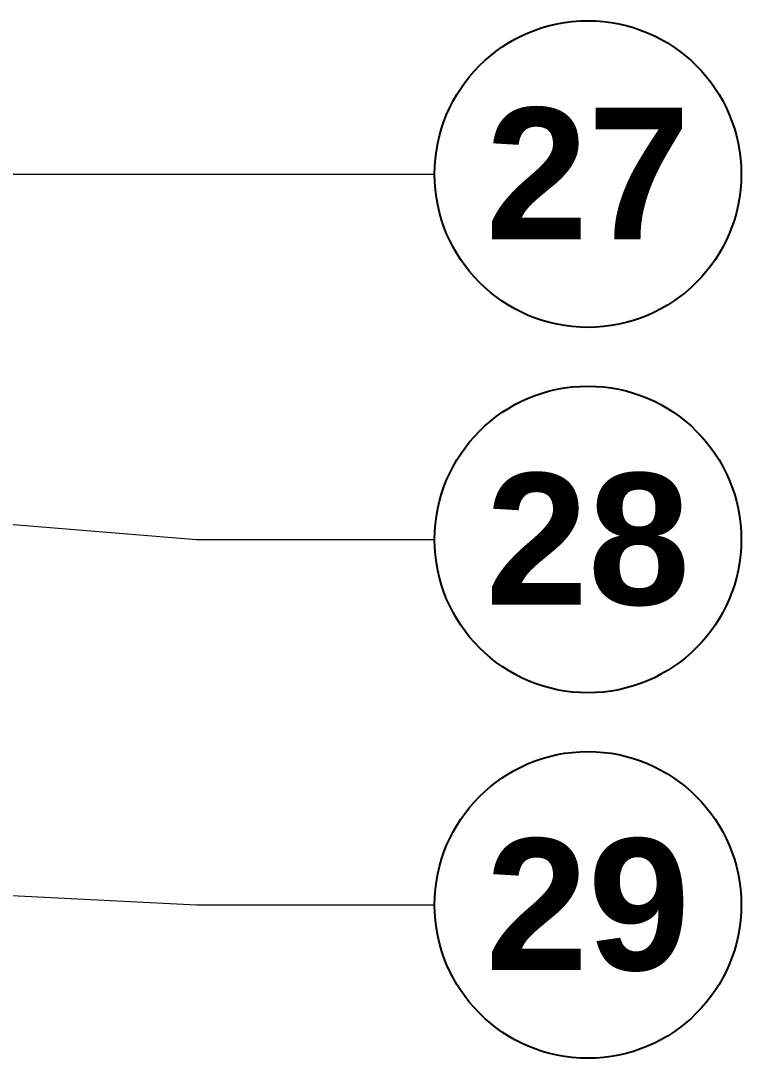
# Model space of a CAD drawing. Header units: millimetres. Extents: x 0 to 297, y 0 to 420.
# Drawn here: x 126.34 to 137.39, y 73.97 to 89.87 of the extents above; entities that cross this region are included whole.
import ezdxf
from ezdxf.enums import TextEntityAlignment as Align

# ---------------------------------------------------------------- set-up
doc = ezdxf.new("R2010")
doc.units = ezdxf.units.MM
doc.layers.add('3-TEXTOS', color=7, linetype='Continuous')
doc.styles.add('ARIAL-NEGRITA', font='arialbd.ttf')

msp = doc.modelspace()

# ---------------------------------------------------------------- linework, layer by layer
at = {"layer": '3-TEXTOS', "lineweight": 13}
for points in [[(108.36, 87.523), (129.037, 87.523), (132.687, 87.523)], [(105.531, 83.848), (129.037, 81.923), (132.687, 81.923)], [(101.289, 77.725), (129.037, 76.323), (132.687, 76.323)]]:
    msp.add_lwpolyline(points, dxfattribs=at)
at = {"layer": '3-TEXTOS', "color": 18, "true_color": 0x000000}
for centre in [(135.037, 87.523), (135.037, 81.923), (135.037, 76.323)]:
    msp.add_circle(centre, 2.35, dxfattribs=at)

# ---------------------------------------------------------------- texts
at = {"layer": '3-TEXTOS', "style": 'ARIAL-NEGRITA'}
for s, p in [('27', (135.037, 86.523)), ('28', (135.037, 80.923)), ('29', (135.037, 75.323))]:
    msp.add_text(s, height=2.016, dxfattribs=at).set_placement(p, align=Align.CENTER)

doc.saveas('drawing.dxf')
